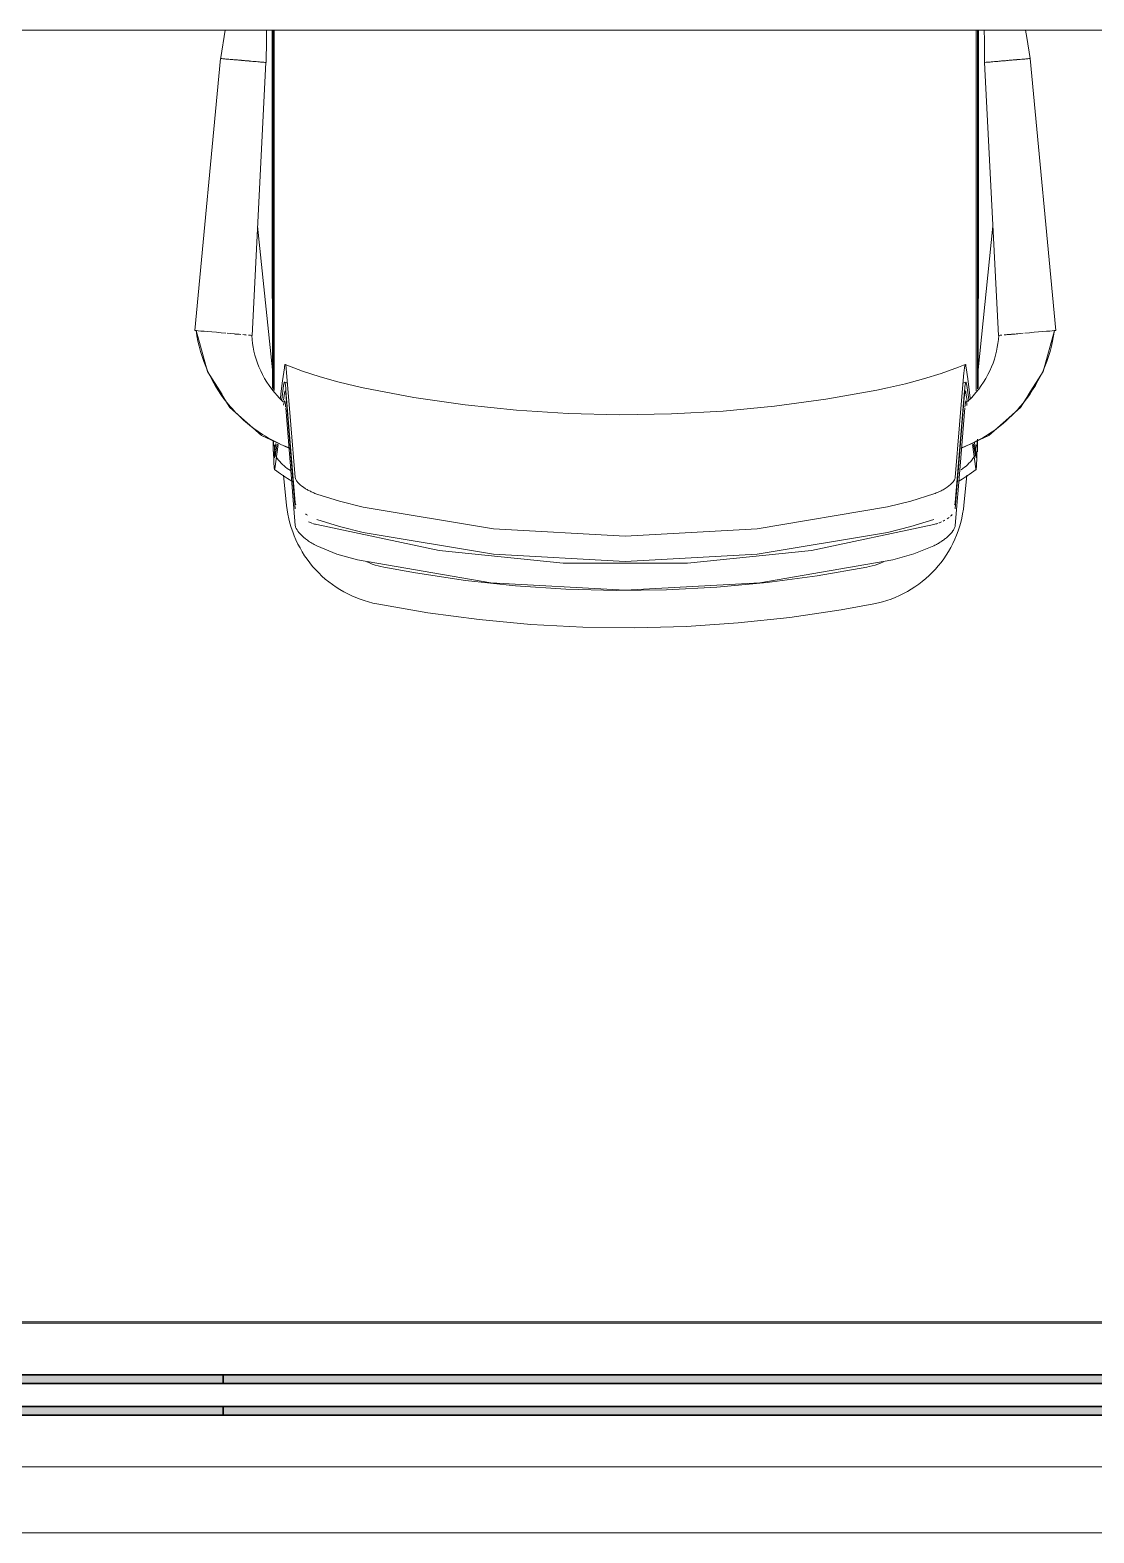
# Model space of a CAD drawing. Header units: millimetres. Extents: x 155920 to 295199, y -4084 to 97293.
# Drawn here: x 160401 to 161142, y 23023 to 24069 of the extents above; entities that cross this region are included whole.
import ezdxf

# ---------------------------------------------------------------- set-up
doc = ezdxf.new("R2010")
doc.units = ezdxf.units.MM
doc.header["$MEASUREMENT"] = 0
for name, color, linetype, lineweight in [('A-GLAZ-CURT', 7, 'CONTINUOUS', 9), ('A-GLAZ-CWMG', 7, 'CONTINUOUS', 9), ('I-FURN', 8, 'CONTINUOUS', 9), ('I-WALL', 7, 'CONTINUOUS', 9)]:
    doc.layers.add(name, color=color, linetype=linetype, lineweight=lineweight)

msp = doc.modelspace()

# ---------------------------------------------------------------- hatches: boundary and pattern name
at = {"layer": 'A-GLAZ-CURT'}
h = msp.add_hatch(color=256, dxfattribs=at)
h.paths.add_polyline_path([(160035.8, 23104.8), (160535.8, 23104.8), (160535.8, 23110.8), (160035.8, 23110.8)], flags=0)
h.paths.add_polyline_path([(160035.8, 23126.8), (160535.8, 23126.8), (160535.8, 23132.8), (160035.8, 23132.8)], flags=0)
h = msp.add_hatch(color=256, dxfattribs=at)
h.paths.add_polyline_path([(160535.8, 23104.8), (161435.8, 23104.8), (161435.8, 23110.8), (160535.8, 23110.8)], flags=0)
h.paths.add_polyline_path([(160535.8, 23126.8), (161435.8, 23126.8), (161435.8, 23132.8), (160535.8, 23132.8)], flags=0)

# ---------------------------------------------------------------- linework, layer by layer
at = {"layer": 'A-GLAZ-CURT', "lineweight": 30}
for p, q in [((160535.8, 23132.8), (160035.8, 23132.8)), ((160535.8, 23126.8), (160535.8, 23132.8)), ((161435.8, 23132.8), (160535.8, 23132.8)), ((160535.8, 23132.8), (160535.8, 23126.8)), ((160035.8, 23126.8), (160535.8, 23126.8)), ((160535.8, 23126.8), (161435.8, 23126.8)), ((160535.8, 23110.8), (160035.8, 23110.8)), ((160535.8, 23104.8), (160535.8, 23110.8)), ((161435.8, 23110.8), (160535.8, 23110.8)), ((160535.8, 23110.8), (160535.8, 23104.8)), ((160035.8, 23104.8), (160535.8, 23104.8)), ((160535.8, 23104.8), (161435.8, 23104.8))]:
    msp.add_line(p, q, dxfattribs=at)
at = {"layer": 'A-GLAZ-CWMG'}
for p, q in [((160035.8, 23168.8), (160535.8, 23168.8)), ((160535.8, 23168.8), (161435.8, 23168.8)), ((160035.8, 23068.8), (160535.8, 23068.8)), ((160535.8, 23068.8), (161435.8, 23068.8))]:
    msp.add_line(p, q, dxfattribs=at)
at = {"layer": 'I-FURN'}
for p, q in [((156885.8, 24069), (162185.8, 24069)), ((160537.3, 24069), (160534.3, 24049.8)), ((160566, 24061.9), (160565.8, 24046.4)), ((160566.1, 24069), (160566, 24061.9)), ((160569.9, 24069), (160569.9, 23882.1)), ((160570.8, 23821.4), (160570.8, 24069)), ((160571.5, 24069), (160571.5, 23820)), ((161060, 23820), (161060, 24069)), ((161061.1, 23821.4), (161061.1, 24069)), ((161061.7, 24069), (161061.7, 23882.1)), ((161065.7, 24069), (161065.8, 24061.9)), ((161065.8, 24061.9), (161066, 24046.4)), ((161095.4, 24063.7), (161094.5, 24069)), ((161097.6, 24049.2), (161095.4, 24063.7)), ((160516.2, 23859.9), (160534.1, 24049.2)), ((160534.1, 24049.2), (160516.2, 23859.9)), ((160534.3, 24049.8), (160534.2, 24049.2)), ((160565.6, 24046.4), (160556, 23856.4)), ((160556, 23856.4), (160565.6, 24046.4)), ((161075.6, 23856.4), (161066, 24046.4)), ((161066, 24046.4), (161075.6, 23856.4)), ((161097.6, 24049.2), (161115.5, 23859.9)), ((161115.5, 23859.9), (161097.6, 24049.2)), ((160559.9, 23932.5), (160570.3, 23832.5)), ((161061.4, 23832.5), (161071.8, 23932.5)), ((160569.9, 23882.1), (160570.4, 23882.1)), ((160570.4, 23882.1), (160570.3, 23819.6)), ((160570.3, 23846.4), (160570.3, 23882.1)), ((161061.4, 23819.6), (161061.3, 23882.1)), ((161061.3, 23882.1), (161061.7, 23882.1)), ((161061.4, 23882.1), (161061.4, 23846.4)), ((160516.5, 23859.9), (160516.2, 23859.9)), ((160517.3, 23859.8), (160516.5, 23859.9)), ((160517, 23859.8), (160525, 23831.3)), ((160525, 23831.3), (160517, 23859.8)), ((160525, 23831.3), (160517, 23859.8)), ((160517, 23859.8), (160525, 23831.3)), ((160518.6, 23859.7), (160517.3, 23859.8)), ((160520.4, 23859.5), (160518.6, 23859.7)), ((160522.6, 23859.3), (160520.4, 23859.5)), ((160525.2, 23859.1), (160522.6, 23859.3)), ((160528.1, 23858.9), (160525.2, 23859.1)), ((160531.2, 23858.6), (160528.1, 23858.9)), ((160534.5, 23858.3), (160531.2, 23858.6)), ((160537.8, 23858), (160534.5, 23858.3)), ((160541, 23857.7), (160538.8, 23857.9)), ((160543.7, 23857.5), (160541, 23857.7)), ((160548.3, 23857.1), (160544.1, 23857.4)), ((160547, 23857.2), (160544.1, 23857.4)), ((160551.8, 23856.7), (160549.6, 23857)), ((160551.8, 23856.8), (160549.6, 23857)), ((160555, 23856.5), (160553.6, 23856.6)), ((160555.8, 23856.4), (160555, 23856.5)), ((160556, 23856.4), (160555.8, 23856.4)), ((161075.9, 23856.4), (161075.6, 23856.4)), ((161076.7, 23856.5), (161075.9, 23856.4)), ((161078, 23856.6), (161076.7, 23856.5)), ((161082.1, 23857), (161079.8, 23856.8)), ((161087.5, 23857.4), (161084.6, 23857.2)), ((161090.7, 23857.7), (161088, 23857.5)), ((161092.9, 23857.9), (161090.7, 23857.7)), ((161097.2, 23858.3), (161093.9, 23858)), ((161100.4, 23858.6), (161097.2, 23858.3)), ((161103.5, 23858.9), (161100.4, 23858.6)), ((161106.4, 23859.1), (161103.5, 23858.9)), ((161109, 23859.3), (161106.4, 23859.1)), ((161114.6, 23859.8), (161106.7, 23831.3)), ((161106.7, 23831.3), (161114.6, 23859.8)), ((161114.6, 23859.8), (161106.7, 23831.3)), ((161106.7, 23831.3), (161114.6, 23859.8)), ((161111.3, 23859.5), (161109, 23859.3)), ((161113.1, 23859.7), (161111.3, 23859.5)), ((161114.4, 23859.8), (161113.1, 23859.7)), ((161115.2, 23859.9), (161114.4, 23859.8)), ((161115.5, 23859.9), (161115.2, 23859.9)), ((160570.2, 23819.7), (160570.3, 23846.4)), ((161061.4, 23846.4), (161061.5, 23819.7)), ((160578.5, 23833.8), (160577.2, 23824.8)), ((160579.1, 23836.2), (160591.2, 23831.6)), ((160591.2, 23831.6), (160603.4, 23827.6)), ((161035.7, 23830), (161047.8, 23834.3)), ((161047.8, 23834.3), (161052.5, 23836.2)), ((161054.2, 23826.2), (161053.2, 23833.8)), ((160525, 23831.3), (160540.6, 23806.3)), ((160540.6, 23806.3), (160525, 23831.3)), ((160535.1, 23815.2), (160525, 23831.3)), ((160525, 23831.3), (160540.6, 23806.3)), ((160570.8, 23818.8), (160570.8, 23821.4)), ((160577.2, 23824.8), (160576, 23815.8)), ((160576.7, 23811.9), (160578, 23821.5)), ((160578.7, 23823.8), (160580.7, 23823.1)), ((160583, 23794.1), (160580.1, 23830.5)), ((160603.4, 23827.6), (160615.8, 23824)), ((160615.8, 23824), (160628.3, 23821)), ((160998.4, 23819.9), (161011, 23822.8)), ((161011, 23822.8), (161023.4, 23826.1)), ((161023.4, 23826.1), (161035.7, 23830)), ((161051.6, 23830.5), (161048.6, 23794.1)), ((161051, 23823.1), (161053, 23823.8)), ((161053.6, 23821.5), (161054.9, 23811.9)), ((161055.3, 23818.5), (161054.2, 23826.2)), ((161061.1, 23819.2), (161061.1, 23821.4)), ((161106.7, 23831.3), (161091, 23806.3)), ((161091, 23806.3), (161106.7, 23831.3)), ((161091, 23806.3), (161106.7, 23831.3)), ((161106.7, 23831.3), (161096.6, 23815.2)), ((160540.6, 23806.3), (160536.7, 23812.5)), ((160571.5, 23820), (160571.5, 23818.1)), ((160576, 23815.8), (160575.7, 23812.8)), ((160577.9, 23811.3), (160578.6, 23816.2)), ((160579.6, 23818.1), (160582.8, 23779.1)), ((160579.8, 23813.2), (160582.8, 23775.5)), ((160628.3, 23821), (160633.3, 23819.9)), ((160633.3, 23819.9), (160668.7, 23813.3)), ((160668.7, 23813.3), (160704.3, 23808.1)), ((160919.8, 23807.2), (160955.5, 23812.1)), ((160955.5, 23812.1), (160990.9, 23818.4)), ((160990.9, 23818.4), (160998.4, 23819.9)), ((161048.8, 23779.1), (161052, 23818.1)), ((161048.8, 23775.6), (161051.8, 23813.3)), ((161053, 23816.3), (161053.8, 23811.2)), ((161056, 23812.8), (161055.3, 23818.5)), ((161060, 23817.9), (161060, 23820)), ((161094.9, 23812.5), (161091, 23806.3)), ((160540.6, 23806.3), (160562.7, 23786.8)), ((160562.7, 23786.8), (160540.6, 23806.3)), ((160546.2, 23801.4), (160540.6, 23806.3)), ((160540.6, 23806.3), (160562.7, 23786.8)), ((160578.1, 23809.1), (160578, 23807.9)), ((160582.7, 23765.3), (160579.5, 23806)), ((160704.3, 23808.1), (160740.1, 23804.4)), ((160740.1, 23804.4), (160776, 23802.1)), ((160776, 23802.1), (160812, 23801.2)), ((160812, 23801.2), (160848, 23801.8)), ((160848, 23801.8), (160884, 23803.8)), ((160884, 23803.8), (160919.8, 23807.2)), ((161052.2, 23806), (161048.9, 23765.3)), ((161053.7, 23807.7), (161053.5, 23809.1)), ((161091, 23806.3), (161068.9, 23786.8)), ((161068.9, 23786.8), (161091, 23806.3)), ((161068.9, 23786.8), (161091, 23806.3)), ((161091, 23806.3), (161085.5, 23801.4)), ((160562.7, 23786.8), (160557.2, 23791.7)), ((160586, 23757.6), (160583, 23794.1)), ((161048.6, 23794.1), (161045.6, 23757.6)), ((161074.5, 23791.7), (161068.9, 23786.8)), ((160562.7, 23786.8), (160581.7, 23778)), ((160581.7, 23778), (160562.7, 23786.8)), ((160569.4, 23783.7), (160562.7, 23786.8)), ((160562.7, 23786.8), (160581.7, 23778)), ((160570.8, 23775.7), (160570.8, 23782.7)), ((160571, 23782.5), (160570.8, 23775.7)), ((160574.1, 23780.4), (160571.8, 23763.5)), ((160572.2, 23778.1), (160572.6, 23781.2)), ((160572.6, 23775.3), (160573.4, 23780.7)), ((161068.9, 23786.8), (161050, 23778)), ((161050, 23778), (161068.9, 23786.8)), ((161050, 23778), (161068.9, 23786.8)), ((161059.9, 23763.5), (161057.5, 23780.5)), ((161058.3, 23780.8), (161059.4, 23773.5)), ((161059, 23781.6), (161059.4, 23778.1)), ((161061.1, 23775.6), (161060.8, 23782.7)), ((161061.1, 23775.6), (161061.1, 23784.2)), ((161068.9, 23786.8), (161062.3, 23783.7)), ((160570.8, 23775.7), (160572.1, 23775.4)), ((160571.2, 23769), (160571, 23775.7)), ((160571.3, 23775.6), (160571.4, 23773.5)), ((160571.7, 23771.9), (160572.2, 23778.1)), ((160572.3, 23772.6), (160572.1, 23773)), ((160572.1, 23773), (160572.1, 23773)), ((160572.3, 23773.4), (160572.4, 23774.3)), ((160572.6, 23772.2), (160572.3, 23772.6)), ((160572.4, 23774.3), (160572.6, 23775.3)), ((160572.7, 23772), (160572.6, 23772.2)), ((160573.5, 23770.8), (160572.7, 23772)), ((160574.4, 23769.7), (160573.5, 23770.8)), ((160575.3, 23768.6), (160574.4, 23769.7)), ((160582.8, 23779.1), (160586, 23739.9)), ((160582.8, 23775.5), (160586, 23735.7)), ((161045.6, 23740), (161048.8, 23779.1)), ((161045.6, 23735.8), (161048.8, 23775.6)), ((161057.1, 23769.6), (161056.1, 23768.5)), ((161057.9, 23770.7), (161057.1, 23769.6)), ((161058.8, 23771.8), (161057.9, 23770.7)), ((161059.6, 23773), (161058.8, 23771.8)), ((161059.4, 23778.1), (161060, 23771.9)), ((161060.3, 23773.5), (161060.3, 23775.5)), ((161060.6, 23775.6), (161060.5, 23769)), ((160575.8, 23760), (160571.6, 23763)), ((160576.3, 23767.6), (160575.3, 23768.6)), ((160580.7, 23756.8), (160575.8, 23760)), ((160577.2, 23766.6), (160576.3, 23767.6)), ((160578.3, 23765.7), (160577.2, 23766.6)), ((160577.9, 23759.2), (160580.1, 23738)), ((160579.3, 23764.8), (160578.3, 23765.7)), ((160580.4, 23763.9), (160579.3, 23764.8)), ((160581.6, 23763.1), (160580.4, 23763.9)), ((160582.7, 23762.3), (160581.6, 23763.1)), ((160586, 23724.1), (160582.7, 23765.3)), ((161048.9, 23765.3), (161045.6, 23724.1)), ((161050.8, 23763.7), (161049.7, 23762.9)), ((161055.2, 23759.6), (161050.3, 23756.4)), ((161052, 23764.6), (161050.8, 23763.7)), ((161051.5, 23738), (161053.7, 23759.2)), ((161053.1, 23765.5), (161052, 23764.6)), ((161054.1, 23766.4), (161053.1, 23765.5)), ((161055.1, 23767.4), (161054.1, 23766.4)), ((161056.1, 23768.5), (161055.1, 23767.4)), ((161060, 23763), (161055.2, 23759.6)), ((160583.6, 23755), (160580.7, 23756.8)), ((161050.3, 23756.4), (161048.1, 23755)), ((160580.1, 23738), (160580.5, 23734.9)), ((160617, 23741), (160601, 23746)), ((160633.3, 23736.9), (160617, 23741)), ((161014.6, 23741.1), (160998.4, 23737)), ((161030.6, 23746.1), (161014.6, 23741.1)), ((161051.2, 23735.4), (161051.5, 23738)), ((160580.5, 23734.9), (160581, 23731.9)), ((160581, 23731.9), (160581.6, 23728.8)), ((160581.6, 23728.8), (160582.4, 23725.8)), ((160601, 23728.4), (160617, 23723.4)), ((160724.1, 23721.8), (160633.3, 23736.9)), ((160998.4, 23737), (160907.6, 23721.8)), ((161014.6, 23723.4), (161030.6, 23728.4)), ((161049.4, 23726.2), (161050.1, 23729.2)), ((161050.1, 23729.2), (161050.7, 23732.3)), ((161050.7, 23732.3), (161051.2, 23735.4)), ((160582.4, 23725.8), (160583.3, 23722.8)), ((160583.3, 23722.8), (160584.3, 23719.8)), ((160584.3, 23719.8), (160585.4, 23716.9)), ((160585.4, 23716.9), (160586.6, 23714.1)), ((160601, 23724.7), (160686.2, 23706.8)), ((160617, 23723.4), (160633.3, 23719.3)), ((160633.3, 23719.3), (160724.1, 23704.1)), ((160815.8, 23716.7), (160724.1, 23721.8)), ((160907.6, 23721.8), (160815.8, 23716.7)), ((160907.6, 23704.1), (160998.4, 23719.3)), ((160945.5, 23706.8), (161030.6, 23724.8)), ((160998.4, 23719.3), (161014.6, 23723.4)), ((161045.2, 23714.5), (161046.5, 23717.3)), ((161046.5, 23717.3), (161047.6, 23720.3)), ((161047.6, 23720.3), (161048.5, 23723.2)), ((161048.5, 23723.2), (161049.4, 23726.2)), ((160586.6, 23714.1), (160587.9, 23711.2)), ((160587.9, 23711.2), (160589.4, 23708.5)), ((160589.4, 23708.5), (160590.9, 23705.8)), ((160615, 23704.2), (160601, 23709.9)), ((160686.2, 23706.8), (160772.5, 23697.8)), ((160859.2, 23697.8), (160945.5, 23706.8)), ((161030.6, 23710), (161016.6, 23704.3)), ((161039.3, 23703.5), (161040.9, 23706.1)), ((161040.9, 23706.1), (161042.5, 23708.9)), ((161042.5, 23708.9), (161043.9, 23711.6)), ((161043.9, 23711.6), (161045.2, 23714.5)), ((160590.9, 23705.8), (160592.6, 23703.1)), ((160592.6, 23703.1), (160594.4, 23700.6)), ((160594.4, 23700.6), (160596.3, 23698.1)), ((160596.3, 23698.1), (160598.2, 23695.6)), ((160598.2, 23695.6), (160600.3, 23693.3)), ((160629.5, 23700.1), (160615, 23704.2)), ((160722.2, 23684.3), (160629.5, 23700.1)), ((160637.8, 23698.1), (160635.9, 23698.9)), ((160639.7, 23697.3), (160637.8, 23698.1)), ((160641.7, 23696.6), (160639.7, 23697.3)), ((160643.7, 23696), (160641.7, 23696.6)), ((160645.7, 23695.5), (160643.7, 23696)), ((160724.1, 23704.1), (160815.8, 23699.1)), ((160772.5, 23697.8), (160859.2, 23697.8)), ((160815.8, 23699.1), (160907.6, 23704.1)), ((161002.2, 23700.1), (160909.5, 23684.3)), ((160987.7, 23696), (160985.7, 23695.5)), ((160989.7, 23696.5), (160987.7, 23696)), ((160991.7, 23697.2), (160989.7, 23696.5)), ((160993.6, 23698), (160991.7, 23697.2)), ((160995.5, 23698.8), (160993.6, 23698)), ((161016.6, 23704.3), (161002.2, 23700.1)), ((161031.7, 23693.6), (161033.7, 23696)), ((161033.7, 23696), (161035.7, 23698.4)), ((161035.7, 23698.4), (161037.5, 23700.9)), ((161037.5, 23700.9), (161039.3, 23703.5)), ((160600.3, 23693.3), (160602.4, 23691.1)), ((160602.4, 23691.1), (160604.7, 23688.9)), ((160604.7, 23688.9), (160607, 23686.8)), ((160607, 23686.8), (160609.4, 23684.8)), ((160647.7, 23695.1), (160645.7, 23695.5)), ((160669.8, 23691.1), (160647.7, 23695.1)), ((160704.5, 23685.9), (160669.8, 23691.1)), ((160739.4, 23682.2), (160704.5, 23685.9)), ((160949.4, 23689), (160914.6, 23684.4)), ((160983.9, 23695.1), (160949.4, 23689)), ((160985.7, 23695.5), (160983.9, 23695.1)), ((161020.1, 23683.2), (161022.6, 23685.1)), ((161022.6, 23685.1), (161025, 23687.1)), ((161025, 23687.1), (161027.3, 23689.2)), ((161027.3, 23689.2), (161029.5, 23691.4)), ((161029.5, 23691.4), (161031.7, 23693.6)), ((160609.4, 23684.8), (160611.9, 23683)), ((160611.9, 23683), (160614.5, 23681.2)), ((160614.5, 23681.2), (160617.1, 23679.5)), ((160617.1, 23679.5), (160619.8, 23677.9)), ((160619.8, 23677.9), (160622.6, 23676.5)), ((160622.6, 23676.5), (160625.4, 23675.1)), ((160625.4, 23675.1), (160628.3, 23673.9)), ((160815.8, 23679), (160722.2, 23684.3)), ((160774.4, 23679.8), (160739.4, 23682.2)), ((160809.5, 23678.8), (160774.4, 23679.8)), ((160844.6, 23679.3), (160809.5, 23678.8)), ((160909.5, 23684.3), (160815.8, 23679)), ((160879.6, 23681.1), (160844.6, 23679.3)), ((160914.6, 23684.4), (160879.6, 23681.1)), ((161003.8, 23674.1), (161006.7, 23675.3)), ((161006.7, 23675.3), (161009.5, 23676.7)), ((161009.5, 23676.7), (161012.2, 23678.1)), ((161012.2, 23678.1), (161014.9, 23679.7)), ((161014.9, 23679.7), (161017.5, 23681.4)), ((161017.5, 23681.4), (161020.1, 23683.2)), ((160628.3, 23673.9), (160631.2, 23672.8)), ((160631.2, 23672.8), (160634.1, 23671.8)), ((160634.1, 23671.8), (160637.1, 23670.9)), ((160637.1, 23670.9), (160640.1, 23670.1)), ((160640.1, 23670.1), (160642.8, 23669.6)), ((160642.8, 23669.6), (160678.3, 23663.3)), ((160930.4, 23660.1), (160966.2, 23665.4)), ((160966.2, 23665.4), (160988.9, 23669.6)), ((160988.9, 23669.6), (160992, 23670.2)), ((160992, 23670.2), (160995, 23671)), ((160995, 23671), (160998, 23671.9)), ((160998, 23671.9), (161000.9, 23672.9)), ((161000.9, 23672.9), (161003.8, 23674.1)), ((160678.3, 23663.3), (160714.2, 23658.6)), ((160714.2, 23658.6), (160750.1, 23655.2)), ((160750.1, 23655.2), (160786.2, 23653.3)), ((160822.3, 23652.8), (160858.5, 23653.8)), ((160858.5, 23653.8), (160894.5, 23656.3)), ((160894.5, 23656.3), (160930.4, 23660.1)), ((160786.2, 23653.3), (160822.3, 23652.8))]:
    msp.add_line(p, q, dxfattribs=at)
msp.add_ellipse((160816.2, 24286.7), major_axis=(-825, 0), ratio=0.648816, start_param=1.870261, end_param=1.872267, dxfattribs=at)
for points in [[(160534.1, 24049.2), (160534.1, 24049.2), (160534.7, 24049.1), (160536.6, 24049), (160537.8, 24048.8)], [(160537.9, 24048.8), (160538.5, 24048.8), (160539.1, 24048.7), (160539.7, 24048.7)], [(160539.8, 24048.7), (160540.5, 24048.6), (160541.2, 24048.5), (160542, 24048.5)], [(160542, 24048.5), (160541.2, 24048.6), (160540.5, 24048.6), (160539.9, 24048.7)], [(160542.1, 24048.5), (160542.9, 24048.4), (160543.6, 24048.3), (160544.5, 24048.3)], [(160544.5, 24048.3), (160543.6, 24048.3), (160542.9, 24048.4), (160542.1, 24048.5)], [(160544.6, 24048.3), (160545.4, 24048.2), (160546.3, 24048.1), (160547.1, 24048)], [(160547.1, 24048), (160546.3, 24048.1), (160545.4, 24048.2), (160544.6, 24048.3)], [(160547.3, 24048), (160548.1, 24047.9), (160549, 24047.9), (160549.8, 24047.8)], [(160549.8, 24047.8), (160549, 24047.9), (160548.1, 24048), (160547.3, 24048)], [(160550, 24047.8), (160550.9, 24047.7), (160551.7, 24047.6), (160552.6, 24047.6)], [(160552.6, 24047.6), (160551.7, 24047.6), (160550.9, 24047.7), (160550, 24047.8)], [(160555.2, 24047.3), (160554.4, 24047.4), (160553.6, 24047.5), (160552.7, 24047.6)], [(160552.7, 24047.5), (160553.6, 24047.5), (160554.4, 24047.4), (160555.2, 24047.3)], [(160555.4, 24047.3), (160556.2, 24047.2), (160557, 24047.2), (160557.7, 24047.1)], [(160557.7, 24047.1), (160557, 24047.2), (160556.2, 24047.2), (160555.4, 24047.3)], [(160560, 24046.9), (160559.3, 24047), (160558.6, 24047), (160557.9, 24047.1)], [(160562, 24046.7), (160561.4, 24046.8), (160560.8, 24046.8), (160560.1, 24046.9)], [(160565.5, 24046.4), (160565.7, 24046.4), (160565.8, 24046.4), (160565.8, 24046.4)], [(161081.8, 24047.8), (161082.7, 24047.9), (161084.6, 24048), (161086.3, 24048.2), (161087.2, 24048.3)], [(161087.2, 24048.3), (161088.1, 24048.3), (161088.9, 24048.4), (161089.7, 24048.5)], [(161089.7, 24048.5), (161090.5, 24048.6), (161091.2, 24048.6), (161091.9, 24048.7)], [(161090.3, 23857.7), (161089.5, 23857.6), (161088.8, 23857.6), (161088, 23857.5)], [(160580.1, 23830.5), (160579.9, 23832), (160579.7, 23834.5), (160579.3, 23836.3), (160578.9, 23836.2), (160578.6, 23834.8), (160578.5, 23833.8)], [(161053.2, 23833.8), (161053.1, 23834.8), (161052.8, 23836.2), (161052.4, 23836.3), (161052, 23834.5), (161051.7, 23832), (161051.6, 23830.5)], [(160578, 23821.5), (160578.2, 23822.5), (160578.4, 23823.9), (160578.8, 23824), (160579.2, 23822.1), (160579.5, 23819.7), (160579.6, 23818.1)], [(161052, 23818.1), (161052.2, 23819.7), (161052.4, 23822.1), (161052.8, 23824), (161053.2, 23823.9), (161053.5, 23822.5), (161053.6, 23821.5)], [(160578.6, 23816.2), (160578.8, 23817.2), (160579, 23818.2), (160579.4, 23817.2), (160579.7, 23814.8), (160579.8, 23813.2)], [(161051.8, 23813.3), (161052, 23814.9), (161052.2, 23817.3), (161052.6, 23818.3), (161052.9, 23817.3), (161053, 23816.3)], [(161059.7, 23773.3), (161059.8, 23773.8), (161059.9, 23775.4), (161060, 23778.4), (161060.1, 23780.2)], [(160571.8, 23763.5), (160571.7, 23763.2), (160571.6, 23762.8), (160571.5, 23763.7), (160571.3, 23765.7), (160571.2, 23767.8), (160571.2, 23769)], [(160571.4, 23773.5), (160571.4, 23772.4), (160571.5, 23770.9), (160571.7, 23771.3), (160571.7, 23771.9)], [(161059.4, 23773.5), (161059.5, 23773.2), (161059.5, 23772.9), (161059.6, 23773.1), (161059.7, 23773.3)], [(161060.5, 23769), (161060.4, 23767.8), (161060.3, 23765.7), (161060.2, 23763.7), (161060, 23762.8), (161059.9, 23763.2), (161059.9, 23763.5)], [(161060, 23771.9), (161060, 23771.3), (161060.1, 23770.9), (161060.2, 23772.4), (161060.3, 23773.5)], [(160586, 23739.9), (160586.1, 23739.5), (160586.3, 23738.9), (160586.5, 23738.4)], [(161045.1, 23738.4), (161045.4, 23739), (161045.6, 23739.5), (161045.6, 23740)], [(161037.2, 23727.2), (161037.6, 23727.4), (161038, 23727.6), (161038.4, 23727.8)], [(161040, 23728.7), (161040.5, 23729), (161040.9, 23729.3), (161041.3, 23729.7)], [(161042.3, 23730.5), (161042.7, 23730.9), (161043.2, 23731.4), (161043.5, 23731.8)], [(160595.4, 23726.7), (160596.1, 23726.4), (160596.9, 23726.1), (160597.6, 23725.8)], [(160598.1, 23725.6), (160599.1, 23725.3), (160600, 23725), (160601, 23724.7)], [(161030.6, 23724.8), (161031.6, 23725), (161032.5, 23725.3), (161033.4, 23725.6)], [(161034.1, 23725.9), (161034.7, 23726.1), (161035.4, 23726.4), (161036, 23726.6)]]:
    msp.add_open_spline(points, degree=3, dxfattribs=at)
for points, knots in [([(160565.8, 24046.4), (160565.8, 24046.4), (160565.6, 24046.4), (160564.7, 24046.5), (160563.3, 24046.6), (160562.1, 24046.7)], [-1, -1, -1, -1, -0.9444444, -0.8888889, -0.7777778, -0.7777778, -0.7777778, -0.7777778]), ([(161066, 24046.4), (161066, 24046.4), (161066.5, 24046.5), (161068.1, 24046.6), (161069.7, 24046.7), (161071.6, 24046.9), (161073.9, 24047.1), (161076.4, 24047.3), (161079.1, 24047.6), (161080.9, 24047.7), (161081.8, 24047.8)], [0, 0, 0, 0, 0.1111111, 0.1666667, 0.2222222, 0.2777778, 0.3333333, 0.3888889, 0.4444444, 0.4999756, 0.4999756, 0.4999756, 0.4999756]), ([(161081.8, 24047.8), (161080.9, 24047.7), (161079.1, 24047.6), (161076.4, 24047.3), (161073.9, 24047.1), (161071.6, 24046.9), (161069.7, 24046.7), (161068.1, 24046.6), (161066.5, 24046.5), (161066, 24046.4), (161066, 24046.4)], [-0.5, -0.5, -0.5, -0.5, -0.4444444, -0.3888889, -0.3333333, -0.2777778, -0.2222222, -0.1666667, -0.1111111, 0, 0, 0, 0]), ([(161092, 24048.7), (161089.8, 24048.5), (161086.4, 24048.2), (161082.7, 24047.9), (161081.8, 24047.8)], [-0.7220744, -0.7220744, -0.7220744, -0.7220744, -0.5555556, -0.5000244, -0.5000244, -0.5000244, -0.5000244]), ([(161092, 24048.7), (161092.7, 24048.7), (161094.6, 24048.9), (161097, 24049.1), (161097.6, 24049.2), (161097.6, 24049.2)], [0.722393, 0.722393, 0.722393, 0.722393, 0.7777778, 0.8888889, 1, 1, 1, 1]), ([(161097.6, 24049.2), (161097.6, 24049.2), (161097, 24049.1), (161094.6, 24048.9), (161092.7, 24048.7), (161092, 24048.7)], [-1, -1, -1, -1, -0.8888889, -0.7777778, -0.7222222, -0.7222222, -0.7222222, -0.7222222]), ([(160517, 23859.8), (160518.4, 23850), (160523.9, 23830.8), (160540, 23805.7), (160560.2, 23788.3), (160575, 23780.8), (160581.3, 23778.4)], [0, 0, 0, 0, 0.2, 0.4, 0.6, 0.7389146, 0.7389146, 0.7389146, 0.7389146]), ([(160555.8, 23856.4), (160556.2, 23849.1), (160559.5, 23834.2), (160569.1, 23818.8), (160576.2, 23811.6), (160577.6, 23810.3)], [0, 0, 0, 0, 0.25, 0.5, 0.5570669, 0.5570669, 0.5570669, 0.5570669]), ([(161050.4, 23778.4), (161052.2, 23779.1), (161067.4, 23785.4), (161089, 23801.5), (161107.7, 23830.8), (161113.3, 23850), (161114.6, 23859.8)], [-0.7389144, -0.7389144, -0.7389144, -0.7389144, -0.7, -0.4, -0.2, 0, 0, 0, 0]), ([(161054.1, 23810.3), (161055.4, 23811.6), (161062.5, 23818.8), (161072.1, 23834.2), (161075.4, 23849.1), (161075.8, 23856.4)], [0.4429381, 0.4429381, 0.4429381, 0.4429381, 0.5, 0.75, 1, 1, 1, 1]), ([(161087.5, 23857.4), (161087.3, 23857.4), (161086.7, 23857.4), (161085.6, 23857.3), (161084.7, 23857.2), (161083.9, 23857.1), (161083.4, 23857.1), (161083.1, 23857.1), (161082.7, 23857), (161082, 23857), (161081, 23856.9), (161080.2, 23856.8), (161079.8, 23856.8), (161079.7, 23856.8)], [-0.3222167, -0.3222167, -0.3222167, -0.3222167, -0.3055556, -0.2777778, -0.25, -0.2361111, -0.2222222, -0.2152778, -0.2083333, -0.1944444, -0.1666667, -0.1388889, -0.1354664, -0.1354664, -0.1354664, -0.1354664]), ([(160579.4, 23806.7), (160579.3, 23808.1), (160579, 23810.4), (160578.6, 23811.4), (160578.3, 23810.2), (160578.1, 23809.1)], [-0.9541334, -0.9541334, -0.9541334, -0.9541334, -0.6666667, -0.3333333, 0, 0, 0, 0]), ([(161053.5, 23809.1), (161053.4, 23810.2), (161053.1, 23811.4), (161052.7, 23810.4), (161052.4, 23808.1), (161052.3, 23806.7)], [-1, -1, -1, -1, -0.6666667, -0.3333333, -0.0458526, -0.0458526, -0.0458526, -0.0458526]), ([(160571.6, 23780.3), (160571.6, 23779.3), (160571.7, 23777.6), (160571.8, 23774.9), (160572, 23773.2), (160572.1, 23772.9), (160572.2, 23773.1), (160572.3, 23773.4)], [0, 0, 0, 0, 0.166667, 0.333333, 0.666667, 0.833333, 1, 1, 1, 1]), ([(160601, 23746), (160600.2, 23746.3), (160598.9, 23746.8), (160597.2, 23747.6), (160596, 23748.2), (160594.9, 23748.8), (160593.4, 23749.6), (160590.6, 23751.4), (160588, 23753.8), (160586.4, 23756.1), (160586.1, 23757.1), (160586, 23757.6)], [-1, -1, -1, -1, -0.892857, -0.839286, -0.785714, -0.732143, -0.678571, -0.571429, -0.285714, -0.142857, 0, 0, 0, 0]), ([(161045.6, 23757.6), (161045.6, 23756.9), (161044.9, 23755.3), (161042.1, 23752.3), (161038.3, 23749.5), (161034.1, 23747.4), (161031.8, 23746.5), (161030.6, 23746.1)], [-1, -1, -1, -1, -0.785714, -0.571429, -0.285714, -0.142857, 0, 0, 0, 0]), ([(160593.2, 23732.1), (160593.4, 23732), (160593.8, 23731.7), (160594.3, 23731.5), (160594.5, 23731.3)], [0.6494503, 0.6494503, 0.6494503, 0.6494503, 0.67857143, 0.71428571, 0.71428571, 0.71428571, 0.71428571]), ([(160601, 23709.9), (160599.9, 23710.5), (160597.6, 23711.7), (160593.5, 23714.5), (160590.3, 23717.3), (160588.3, 23719.6), (160587.6, 23720.6), (160587.1, 23721.4), (160586.7, 23722.1), (160586.2, 23723.1), (160586.1, 23723.7), (160586, 23724.1)], [0, 0, 0, 0, 0.142857, 0.285714, 0.571429, 0.678571, 0.732143, 0.785714, 0.839286, 0.892857, 1, 1, 1, 1]), ([(161045.6, 23724.1), (161045.6, 23723.6), (161045.2, 23722.5), (161043.6, 23719.7), (161041, 23716.9), (161038.2, 23714.6), (161036.8, 23713.6), (161035.6, 23712.8), (161034.4, 23712), (161032.8, 23711.1), (161031.5, 23710.4), (161030.6, 23710)], [0, 0, 0, 0, 0.142857, 0.285714, 0.571429, 0.678571, 0.732143, 0.785714, 0.839286, 0.892857, 1, 1, 1, 1])]:
    msp.add_open_spline(points, degree=3, knots=knots, dxfattribs=at)
at = {"layer": 'I-WALL'}
for p, q in [((159985.8, 23169.8), (162335.8, 23169.8)), ((162335.8, 23022.8), (159985.8, 23022.8))]:
    msp.add_line(p, q, dxfattribs=at)

doc.saveas('drawing.dxf')
